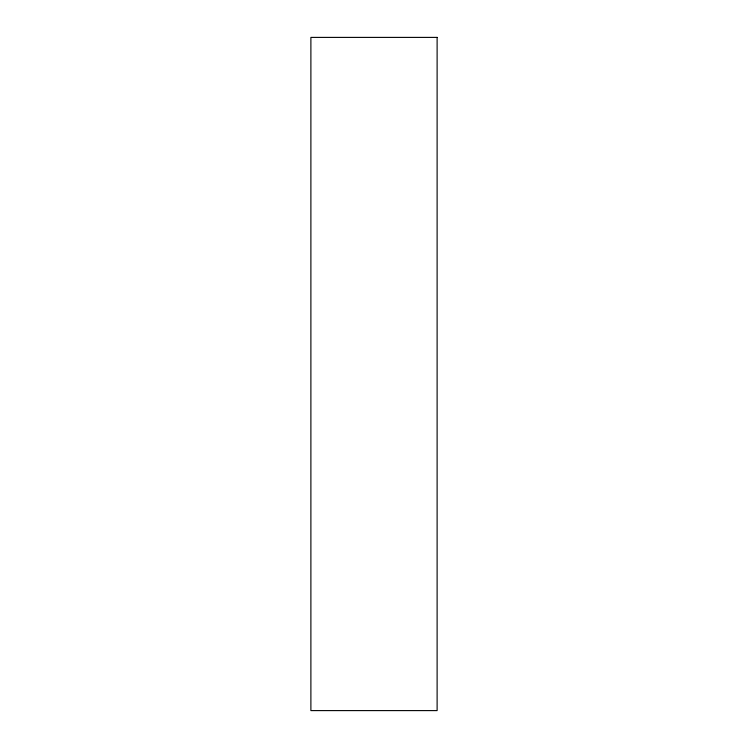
<?xml version="1.0" encoding="UTF-8"?>
<svg xmlns="http://www.w3.org/2000/svg" width="748" height="748" viewBox="0 0 748 748"><rect width="100%" height="100%" fill="white"/><g stroke="black" fill="none" stroke-linecap="round" stroke-linejoin="round"><path stroke-width="1.12" d="M437.113 37.4L310.888 37.4L310.888 710.6L437.113 710.6L437.113 37.4"/></g></svg>
